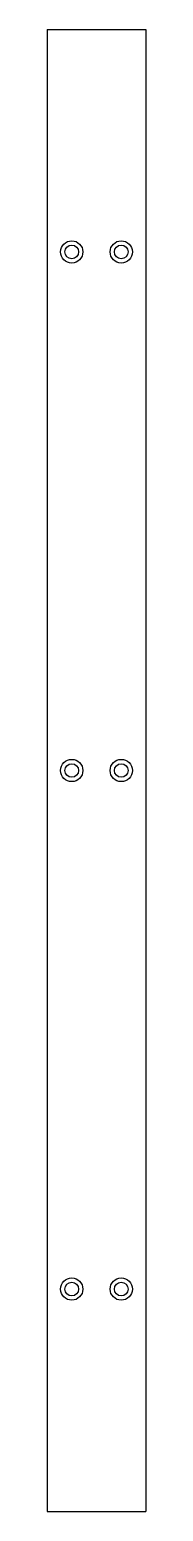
# Model space of a CAD drawing. Header units: millimetres. Extents: x 0 to 40, y 0 to 600.
import ezdxf

# ---------------------------------------------------------------- set-up
doc = ezdxf.new("R2010")
doc.units = ezdxf.units.MM
for name, color, linetype in [('SECTION_Z0p010', 7, 'CONTINUOUS'), ('SECTION_Z0p675', 7, 'CONTINUOUS'), ('SECTION_Z3p850', 7, 'CONTINUOUS'), ('SECTION_Z6p340', 7, 'CONTINUOUS')]:
    doc.layers.add(name, color=color, linetype=linetype)

msp = doc.modelspace()

# ---------------------------------------------------------------- linework, layer by layer
at = {"layer": 'SECTION_Z0p010'}
for p, q in [((0, 600, 0.01), (40, 600, 0.01)), ((0, 600, 0.01), (0, 0, 0.01)), ((40, 600, 0.01), (40, 0, 0.01)), ((0, 0, 0.01), (40, 0, 0.01))]:
    msp.add_line(p, q, dxfattribs=at)
for centre in [(10, 510, 0.01), (30, 510, 0.01), (10, 300, 0.01), (30, 300, 0.01), (10, 90, 0.01), (30, 90, 0.01)]:
    msp.add_circle(centre, 2.75, dxfattribs=at)
at = {"layer": 'SECTION_Z0p675'}
for p, q in [((0, 600, 0.68), (40, 600, 0.68)), ((0, 600, 0.68), (0, 0, 0.68)), ((40, 600, 0.68), (40, 0, 0.68)), ((0, 0, 0.68), (40, 0, 0.68))]:
    msp.add_line(p, q, dxfattribs=at)
for centre in [(10, 510, 0.68), (30, 510, 0.68), (10, 300, 0.68), (30, 300, 0.68), (10, 90, 0.68), (30, 90, 0.68)]:
    msp.add_circle(centre, 2.75, dxfattribs=at)
at = {"layer": 'SECTION_Z3p850'}
for p, q in [((0, 600, 3.85), (40, 600, 3.85)), ((0, 600, 3.85), (0, 0, 3.85)), ((40, 600, 3.85), (40, 0, 3.85)), ((0, 0, 3.85), (40, 0, 3.85))]:
    msp.add_line(p, q, dxfattribs=at)
for centre in [(10, 510, 3.85), (30, 510, 3.85), (10, 300, 3.85), (30, 300, 3.85), (10, 90, 3.85), (30, 90, 3.85)]:
    msp.add_circle(centre, 4.5, dxfattribs=at)
at = {"layer": 'SECTION_Z6p340'}
for p, q in [((0, 600, 6.34), (40, 600, 6.34)), ((0, 600, 6.34), (0, 0, 6.34)), ((40, 600, 6.34), (40, 0, 6.34)), ((0, 0, 6.34), (40, 0, 6.34))]:
    msp.add_line(p, q, dxfattribs=at)
for centre in [(10, 510, 6.34), (30, 510, 6.34), (10, 300, 6.34), (30, 300, 6.34), (10, 90, 6.34), (30, 90, 6.34)]:
    msp.add_circle(centre, 4.5, dxfattribs=at)

doc.saveas('drawing.dxf')
